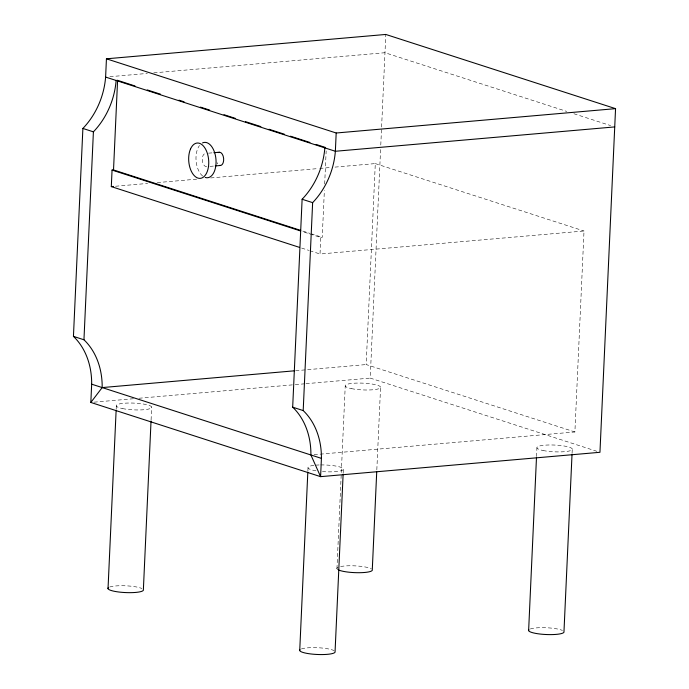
<?xml version="1.0" encoding="UTF-8"?>
<svg xmlns="http://www.w3.org/2000/svg" width="689" height="689" viewBox="0 0 689 689"><rect width="100%" height="100%" fill="white"/><g stroke="black" fill="none" stroke-linecap="round" stroke-linejoin="round"><path stroke-width="0.52" stroke-dasharray="3.44 2.58" d="M116.174 409.206L116.32 405.976M151.089 419.902L151.675 407.01M307.871 471.112L308.017 467.883M314.106 454.697L574.893 431.969L584.014 230.996L320.023 254.008L320.781 237.481L302.359 231.538M320.781 237.481L322.237 237.352L324.373 190.414M324.665 184.015L326.164 150.943M336.938 568.726L345.232 386.021M343.165 473.205L343.363 468.908M574.893 431.969L366.169 364.567L375.298 163.594L334.682 167.134M596.889 451.304L370.2 378.097L380.586 149.367M380.784 145.069L385.806 34.45M376.823 469.803L380.578 387.054M536.533 456.531L536.92 447.928M572.077 453.259L572.275 448.952M109.895 76.703L147.351 73.43M153.776 72.87L384.979 52.717L566.737 111.42M208.543 153.165L212.823 152.794M209.912 166.393L214.193 166.023M115.58 186.237L147.644 183.438M157.264 182.602L196.813 179.157M210.705 177.943L318.654 168.529M319.722 168.443L330.41 167.505M295.633 370.716L366.169 364.567M94.049 402.169L133.649 398.716M139.006 398.251L294.203 384.72M295.28 384.626L304.908 383.79M305.976 383.695L370.2 378.097M573.885 113.728L610.643 125.596M375.298 163.594L584.014 230.996M302.798 231.073L309.964 233.39M310.989 233.717L322.237 237.352M301.61 248.066L308.775 250.374M309.792 250.71L320.023 254.008M320.678 464.929A17.742 3.385 2.6 0 1 343.398 469.002A17.742 3.385 2.6 0 1 322.435 471.586M316.01 470.811A17.742 3.385 2.6 0 1 314.744 465.256M315.674 465.161A17.742 3.385 2.6 0 1 319.799 464.946M337.886 569.631A17.742 3.385 2.6 0 1 348.72 565.781A17.742 3.385 2.6 0 1 371.328 568.838M530.315 628.979A17.742 3.385 2.6 0 1 546.489 627.757A17.742 3.385 2.6 0 1 562.448 630.452M301.412 648.935A17.742 3.385 2.6 0 1 318.352 647.755A17.742 3.385 2.6 0 1 334.113 650.7M109.715 587.028A17.742 3.385 2.6 0 1 125.889 585.814A17.742 3.385 2.6 0 1 141.848 588.501M202.669 176.031A17.742 9.965 85 0 1 199.5 145.474M206.709 166.678A6.657 3.738 85 0 1 202.265 159.71A6.657 3.738 85 0 1 206.321 153.535M217.784 163.896A6.657 3.738 85 0 1 217.052 162.604M122.461 408.56A17.742 3.385 2.6 0 0 151.425 407.879A17.742 3.385 2.6 0 0 128.111 403.039A17.742 3.385 2.6 0 0 122.461 408.56M543.061 450.511A17.742 3.385 2.6 0 0 572.025 449.831A17.742 3.385 2.6 0 0 548.711 444.991A17.742 3.385 2.6 0 0 543.061 450.511M351.373 388.605A17.742 3.385 2.6 0 0 380.328 387.924A17.742 3.385 2.6 0 0 357.014 383.084A17.742 3.385 2.6 0 0 351.373 388.605"/><path stroke-width="1.03" d="M73.439 336.378L82.887 128.447A69.692 56.11 -72.1 0 0 105.615 77.073L106.442 58.806L385.806 34.45L615.561 108.647L599.955 452.294L320.592 476.65L90.836 402.454L91.663 384.178A69.692 56.11 -72.1 0 0 73.439 336.378L83.955 339.772A69.692 56.11 -72.1 0 1 102.179 387.58L90.836 402.454M83.955 339.772L93.403 131.84A69.692 56.11 -72.1 0 0 116.131 80.467L117.586 80.346L134.984 85.961M299.569 247.403L111.308 186.607L112.057 170.08L113.521 169.95L300.757 230.419M113.521 169.95L117.586 80.346M108.027 588.682L116.131 410.274M151.037 420.979L143.372 589.706A17.742 3.385 2.6 0 1 124.743 592.531A17.742 3.385 2.6 0 1 108.276 587.803M106.442 58.806L336.189 133.003L335.362 151.27A69.692 56.11 -72.1 0 1 312.634 202.644L303.194 410.575A69.692 56.11 -72.1 0 1 321.418 458.374L320.592 476.65L310.903 454.981A69.692 56.11 -72.1 0 0 292.679 407.173L302.118 199.25A69.692 56.11 -72.1 0 0 324.846 147.877M299.724 650.58L307.819 472.18M343.122 474.282L335.069 651.613A17.742 3.385 2.6 0 1 316.44 654.438A17.742 3.385 2.6 0 1 299.973 649.71M376.719 471.948L372.284 569.751A17.742 3.385 2.6 0 1 359.012 572.714A17.742 3.385 2.6 0 1 338.463 569.932M528.627 630.624L536.481 457.599M572.025 454.327L563.972 631.658A17.742 3.385 2.6 0 1 545.344 634.483A17.742 3.385 2.6 0 1 528.876 629.755M336.189 133.003L615.561 108.647M213.891 152.7L219.231 152.235M614.726 126.914L335.362 151.27L105.615 77.073M215.261 165.928L220.601 165.463M111.308 186.607L113.444 186.426M102.179 387.58L294.565 370.803M147.265 89.923L160.563 94.221M178.976 100.163L184.092 101.817M200.465 107.105L209.671 110.076M223.994 114.701L235.25 118.336M245.482 121.643L260.83 126.595M269.011 129.239L284.359 134.2M290.5 136.181L309.938 142.459M316.079 144.44L325.286 147.412M82.887 128.447L93.403 131.84M302.118 199.25L312.634 202.644M112.057 170.08L300.318 230.875M292.679 407.173L303.194 410.575M91.663 384.178L321.418 458.374M202.506 142.924A17.742 9.965 85 0 1 215.976 159.452A17.742 9.965 85 0 1 205.236 177.461M218.301 152.596A6.657 3.738 85 0 1 223.624 158.332A6.657 3.738 85 0 1 219.619 165.377M190.431 149.194A17.742 9.965 85 0 0 197.924 178.098A17.742 9.965 85 0 0 207.777 154.801A17.742 9.965 85 0 0 190.431 149.194"/></g></svg>
